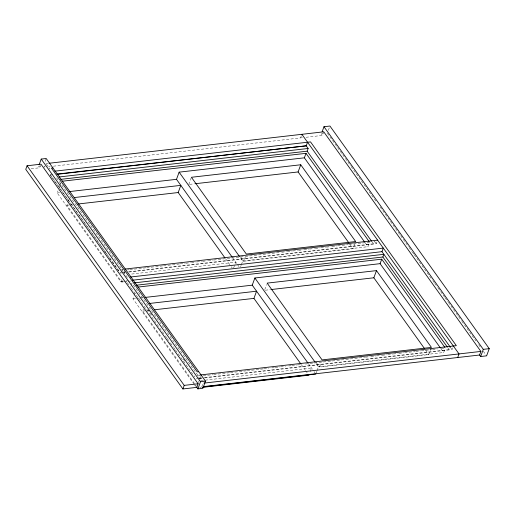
<?xml version="1.0" encoding="UTF-8"?>
<svg xmlns="http://www.w3.org/2000/svg" width="515" height="515" viewBox="0 0 515 515"><rect width="100%" height="100%" fill="white"/><g stroke="black" fill="none" stroke-linecap="round" stroke-linejoin="round"><path stroke-width="0.39" stroke-dasharray="2.58 1.93" d="M31.164 168.733L39.661 167.761L40.453 165.611M45.127 161.375L46.183 158.504M45.159 165.759L44.631 167.195L43.556 165.682M104.049 250.123L50.412 174.83L50.895 173.51M123.214 281.563L120.825 281.84L57.236 192.977L58.041 190.788M59.103 187.872L59.637 186.417M59.907 185.683L60.97 182.774M123.42 281.885L121.83 282.066L66.879 205.279L68.192 201.693M68.456 200.972L69.506 198.101M121.72 271.959L122.461 269.937L56.167 177.302M120.825 281.84L121.624 279.651M124.025 273.092L124.83 270.903M121.83 282.066L122.358 280.63M131.171 285.162L131.911 283.147L198.198 375.783L200.593 375.506M194.226 384.415L132.979 298.816L134.042 295.9M134.312 295.172L135.11 292.984M188.78 184.454L191.142 177.997M197.103 387.261L142.623 311.124L143.408 308.968M233.675 267.897L234.988 264.304M235.252 263.59L235.773 262.154L130.025 274.25M240.621 266.757L241.142 265.322M241.406 264.601L242.72 261.015L239.913 257.094M198.436 382.581L199.498 379.664M199.769 378.931L200.837 376.021M354.893 243.711L353.052 248.732L243.724 261.24L245.565 256.219M201.783 386.804L203.097 383.212M300.567 137.911L301.352 135.754M264.781 289.578L266.616 284.557M306.032 137.28L322.429 135.406L323.742 131.814M328.364 130.34L329.413 127.475M310.204 371.585L311.517 367.993L204.172 380.276M316.886 371.161L315.837 374.032L314.105 371.618M317.15 370.446L318.463 366.854L315.656 362.933M431.158 348.114L428.795 354.577L319.467 367.086L321.038 362.779M242.72 261.015L367.955 246.685L369.596 242.198L354.41 243.936M128.653 271.811L373.427 243.801L374.411 241.11M129.143 272.029L376.304 243.75L377.089 241.599M318.463 366.854L443.692 352.524L445.333 348.043M204.391 377.649L449.17 349.64L449.91 347.625M204.886 377.875L452.041 349.595L453.097 346.724M45.944 163.603L48.339 163.332M40.717 166.01L38.586 166.255L39.661 167.761M322.841 133.726L321.347 133.894L322.429 135.406M48.622 166.738L50.213 166.557M53.405 166.191L302.904 137.64M50.412 174.83L52.807 174.553M57.236 192.977L59.624 192.7M189.578 184.364L194.361 183.816M66.879 205.279L69.267 205.009M70.066 204.919L72.448 204.642M123.285 269.268L121.688 269.448L127.36 277.373M127.488 269.899L129.091 269.718M129.889 269.628L145.867 267.8M146.666 267.703L162.65 265.875M163.448 265.785L179.426 263.957M180.224 263.867L185.02 263.32M185.818 263.229L190.614 262.676M191.413 262.586L196.209 262.038M197.007 261.948L201.803 261.401M202.601 261.305L207.391 260.757M208.195 260.667L212.985 260.12M213.783 260.024L280.9 252.344M281.705 252.253L286.495 251.706M287.293 251.616L292.089 251.069M292.887 250.972L297.683 250.425M298.481 250.335L303.277 249.788M304.075 249.698L308.871 249.144M309.67 249.054L314.459 248.507M315.264 248.417L320.053 247.87M320.851 247.773L325.647 247.226M326.446 247.136L331.242 246.588M332.04 246.492L336.836 245.945M337.634 245.855L348.018 244.664M348.822 244.574L353.612 244.026M114.768 265.199L120.375 273.034L122.763 272.763M123.561 272.673L125.158 272.486M128.435 280.688L126.046 280.958L130.713 287.486M124.218 281.795L127.398 281.428M128.19 281.338L130.578 281.068M132.979 298.816L136.16 298.455M136.951 298.365L139.34 298.088M140.132 297.998L142.52 297.728M265.315 290.209L270.105 289.655M142.623 311.124L146.595 310.667M147.393 310.577L152.163 310.03M199.82 375.017L197.425 375.287L200.483 379.555M203.232 375.744L212.817 374.643M213.616 374.553L229.6 372.725M230.398 372.635L246.376 370.806M247.174 370.716L263.159 368.888M263.957 368.798L268.753 368.244M271.946 367.877L274.347 367.607M275.145 367.517L279.935 366.963M280.733 366.873L285.529 366.326M288.728 365.959L291.123 365.689M291.921 365.592L296.717 365.045M297.516 364.955L299.91 364.678M305.504 364.041L364.633 357.275M365.431 357.185L370.227 356.638M371.025 356.541L375.821 355.994M376.62 355.904L381.415 355.356M382.214 355.266L387.003 354.713M387.808 354.623L392.597 354.075M393.396 353.985L398.192 353.432M398.99 353.341L403.786 352.794M404.584 352.704L414.974 351.513M415.772 351.423L420.562 350.876M421.367 350.786L431.75 349.595M432.548 349.505L437.344 348.958M441.342 348.501L443.737 348.224M199.608 378.197L203.592 377.746M196.112 378.879L198.507 378.602M199.305 378.512L204.088 377.965M200.992 380.643L203.38 380.366M199.749 387.319L201.339 387.132M327.315 133.211L331.982 139.745M332.452 140.395L337.125 146.923M337.589 147.58L342.263 154.107M342.733 154.758L347.4 161.285M347.87 161.942L350.67 165.856M351.14 166.512L355.814 173.04M356.277 173.69L360.951 180.218M361.421 180.874L366.088 187.402M366.558 188.052L371.231 194.586M371.695 195.237L376.368 201.764M380.102 206.985L384.776 213.519M385.246 214.169L389.913 220.697M390.383 221.353L395.056 227.881M395.52 228.531L400.194 235.059M400.664 235.716L405.331 242.243M405.801 242.893L408.601 246.814M409.071 247.464L411.871 251.384M412.341 252.035L413.745 253.992M414.208 254.648L418.882 261.176M419.352 261.826L424.019 268.36M424.489 269.01L429.162 275.538M429.626 276.195L432.433 280.109M432.896 280.765L434.3 282.722M434.763 283.372L437.57 287.293M438.033 287.943L442.707 294.471M443.177 295.127L444.574 297.084M445.044 297.734L447.844 301.655M448.314 302.305L452.988 308.833M453.451 309.489L458.125 316.017M458.595 316.667L461.395 320.588M461.865 321.238L466.532 327.765M467.002 328.422L471.676 334.95M472.139 335.6L475.879 340.827M478.68 344.741L481.016 348.005M483.353 351.269L486.624 355.839M374.791 241.638L376.304 243.75M450.155 346.949L452.041 349.595M372.03 241.844L373.427 243.801M447.767 347.683L449.17 349.64M365.148 242.765L367.955 246.685M440.885 348.603L443.692 352.524M350.258 244.831L353.052 248.732M425.538 350.02L428.795 354.577M240.466 256.689L243.724 261.24M316.204 362.528L319.467 367.086M232.516 257.597L237.067 263.963M237.505 264.568L239.23 266.982M308.253 363.442L313.674 371.012M225.699 258.916L230.817 266.075M231.286 266.725L232.214 268.025M301.436 364.762L305.163 369.963M305.627 370.62L307.494 373.221M46.382 164.214L49.871 169.087M147.734 309.322L151.931 315.193M183.211 358.904L185.542 362.161M50.303 175.119L51.236 176.42M51.706 177.076L69.924 202.537M70.394 203.187L75.061 209.714M75.531 210.365L80.198 216.899M80.668 217.549L85.342 224.077M85.805 224.727L100.753 245.616M101.223 246.273L104.024 250.187M104.493 250.844L105.89 252.801M106.36 253.451L109.161 257.371L106.38 253.393M109.631 258.021L114.304 264.549M131.183 288.143L135.857 294.67M136.321 295.32L140.994 301.848M141.458 302.505L146.131 309.032M146.601 309.682L164.819 335.143M165.283 335.793L166.686 337.75M167.15 338.406L169.956 342.321M170.42 342.977L173.227 346.891M173.69 347.541L175.094 349.505M175.564 350.155L194.715 376.922M194.696 385.065L195.629 386.372M104.513 250.773L105.916 252.736M109.644 257.976L114.311 264.523M114.774 265.18L120.375 273.034"/><path stroke-width="0.77" d="M196.814 387.37L198.127 383.784L40.975 164.176L27.063 165.766L25.75 169.351L182.902 388.96L196.814 387.37L197.895 388.883L202.865 388.31L205.491 381.132L46.183 158.504L41.213 159.077L39.108 164.819M232.046 256.946L176.503 179.329L179.13 172.152L304.365 157.822L364.678 242.108M224.765 257.616L178.196 192.539L180.823 185.368L74.282 197.554M182.902 388.96L184.216 385.375L27.063 165.766M197.895 388.883L200.522 381.705L41.213 159.077M307.79 362.792L252.247 285.168L254.874 277.991L380.102 263.661L440.422 347.953M307.545 142.243L306.232 145.829L308.125 148.475L307.14 151.165L371.56 241.194M348.861 242.874L298.108 171.946L300.734 164.768L191.406 177.276L246.35 254.069L355.678 241.554L300.734 164.768M304.365 157.822L306.007 153.335L62.302 181.222M300.972 364.111L253.94 298.385L256.567 291.207L149.221 303.49M322.139 131.743L323.974 126.722L329.941 126.04L489.25 348.668L486.624 355.839L480.662 356.522L479.581 355.015L480.894 351.423L323.742 131.814L49.137 163.242M450.155 346.949L381.976 251.674L383.289 248.088L130.546 277.006M424.605 348.719L373.845 277.785L376.471 270.613L267.143 283.121L322.094 359.908L431.422 347.4L376.471 270.613M380.102 263.661L381.744 259.18L138.046 287.061M447.303 347.033L382.877 257.004L383.862 254.313L134.299 282.87M457.713 357.519L459.026 353.927L301.88 134.318M480.662 356.522L483.289 349.35L323.974 126.722M52.929 167.942L51.442 168.109L197.251 371.869L198.739 371.701M54.809 171.167L310.532 141.902L456.342 345.662L200.618 374.926M56.804 174.102L306.232 145.829L57.48 174.295M59.36 176.941L308.125 148.475M60.764 179.355L307.14 151.165M69.165 191.612L176.503 179.329M195.159 183.726L298.108 171.946M78.016 204.004L178.196 192.539M124.875 269.081L377.617 240.164M132.426 280.231L381.976 251.674M136.507 285.201L382.877 257.004M144.902 297.451L252.247 285.168M270.903 289.565L373.845 277.785M154.552 309.76L253.94 298.385M200.522 381.705L205.491 381.132M483.289 349.35L489.25 348.668M184.216 385.375L198.127 383.784M203.895 383.121L480.894 351.423M203.38 386.617L479.581 355.015M202.929 386.952L315.837 374.032M202.344 387.364L308.891 375.171M306.007 153.335L369.126 241.541M381.744 259.18L444.863 347.387M179.13 172.152L239.449 256.438M254.874 277.991L315.186 362.283"/></g></svg>
